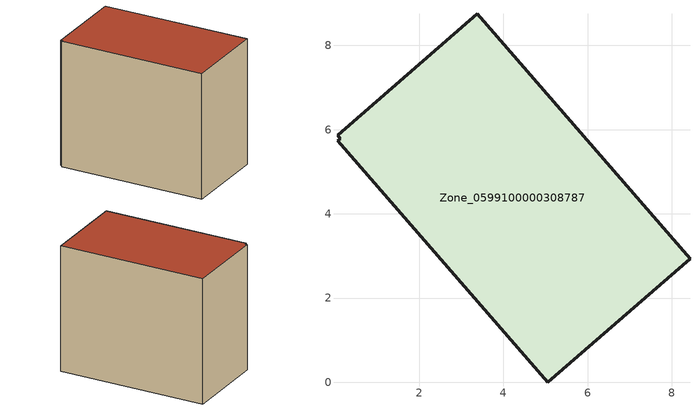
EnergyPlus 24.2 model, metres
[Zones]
Zone_0599100000308787
 floor ground (C_G): 0.06,5.87 3.39,8.75 8.43,2.94 5.05,0 0.07,5.73 0.13,5.78 z0
 wall outside (C_F): 8.43,2.94 3.39,8.75 0.06,5.87 0.13,5.78 0.07,5.73 5.05,0 8.43,2.94 z0:6.55
 roof outside (C_R): 3.39,8.75 0.06,5.87 0.13,5.78 0.07,5.73 5.05,0 8.43,2.94 z6.55
[BUILDING]
Pand.0599100000308787: North Axis=0; Terrain=City; Loads Convergence Tolerance Value=0.04; Temperature Convergence Tolerance Value=0.4; Solar Distribution=FullExterior; Maximum Number of Warmup Days=25; Minimum Number of Warmup Days=1
[Site:Location]
Rotterdam.The.Hague.AP_ZH_NLD Design_Conditions: Latitude=51.96; Longitude=4.45; Time Zone=1; Elevation=-4.5
[SITE:GROUNDTEMPERATURE:BUILDINGSURFACE]
18, 18, 18, 18, 18, 18, 18, 18, 18, 18, 18, 18
[MATERIAL] Thermal Absorptance=0.9; Solar Absorptance=0.7; Visible Absorptance=0.7
Name | Roughness | Thickness | Conductivity | Density | Specific Heat
G.TI.1946 | MediumSmooth | 0.15 | 1 | 540 | 1210
F.TI.1946 | Rough | 0.3 | 0.857143 | 1920 | 840
R.TI.1946 | MediumRough | 0.2 | 0.1 | 1500 | 1000
[CONSTRUCTION]
C_G: G.TI.1946
C_F: F.TI.1946
C_R: R.TI.1946
[ZONE]
Zone_0599100000308787: Type=1; Multiplier=1; Ceiling Height=Autocalculate; Volume=Autocalculate; Floor Area=autocalculate; Part of Total Floor Area=Yes
[ZONEINFILTRATION:DESIGNFLOWRATE]
Infil_Zone_0599100000308787: Zone or ZoneList or Space or SpaceList=Zone_0599100000308787; Schedule=AlwaysOn; Design Flow Rate Calculation Method=Flow/Area; Flow Rate per Floor Area=0.003; Constant Term Coefficient=1; Temperature Term Coefficient=0; Velocity Term Coefficient=0; Velocity Squared Term Coefficient=0
[HVACTEMPLATE:ZONE:IDEALLOADSAIRSYSTEM]
Zone_0599100000308787: Maximum Heating Supply Air Temperature=50; Minimum Cooling Supply Air Temperature=13; Maximum Heating Supply Air Humidity Ratio=0.0156; Minimum Cooling Supply Air Humidity Ratio=0.0077; Heating Limit=NoLimit; Cooling Limit=NoLimit; Dehumidification Control Type=ConstantSensibleHeatRatio; Cooling Sensible Heat Ratio=0.7; Dehumidification Setpoint=60; Humidification Control Type=None; Humidification Setpoint=30; Outdoor Air Method=None; Outdoor Air Flow Rate per Person=0.00944; Outdoor Air Flow Rate per Zone Floor Area=0; Outdoor Air Flow Rate per Zone=0; Demand Controlled Ventilation Type=None; Outdoor Air Economizer Type=NoEconomizer; Heat Recovery Type=None; Sensible Heat Recovery Effectiveness=0.7; Latent Heat Recovery Effectiveness=0.65
[ZONECONTROL:THERMOSTAT]
ThermostatControl_Zone_0599100000308787: Zone or ZoneList=Zone_0599100000308787; Control Type Schedule=DualSetpointControlType; Control 1=Thermostat_Zone_0599100000308787; Temperature Difference Between Cutout And Setpoint=0
[THERMOSTATSETPOINT:DUALSETPOINT]
Thermostat_Zone_0599100000308787: Heating Setpoint Temperature Schedule=HeatingSetpoint_Zone_0599100000308787; Cooling Setpoint Temperature Schedule=CoolingSetpoint_Zone_0599100000308787
[SCHEDULE:COMPACT]
HeatingSetpoint_Zone_0599100000308787: Through: 12/31, For: AllDays, Until: 24:00, 21
CoolingSetpoint_Zone_0599100000308787: Through: 12/31, For: AllDays, Until: 24:00, 24
DualSetpointControlType: Through: 12/31, For: AllDays, Until: 24:00, 4
AlwaysOn: Through: 12/31, For: AllDays, Until: 24:00, 1
